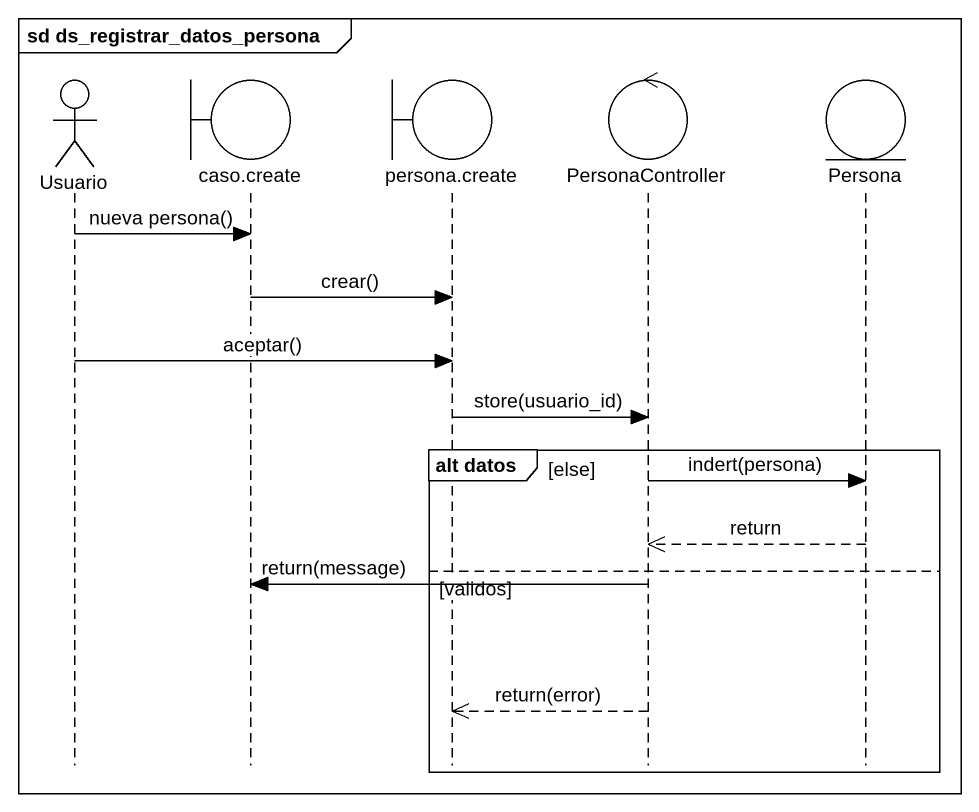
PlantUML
@startuml
mainframe sd ds_registrar_datos_persona
hide footbox
actor Usuario
boundary "caso.create" as caso_create
boundary "persona.create" as persona_create
control PersonaController
entity Persona

Usuario -> caso_create : nueva persona()
caso_create -> persona_create : crear()
Usuario -> persona_create : aceptar()
persona_create -> PersonaController : store(usuario_id)
group alt datos [else]
  PersonaController -> Persona : indert(persona)
  Persona -->> PersonaController : return
else validos
  PersonaController -> caso_create : return(message)
  PersonaController -->> persona_create : return(error)
end
@enduml
